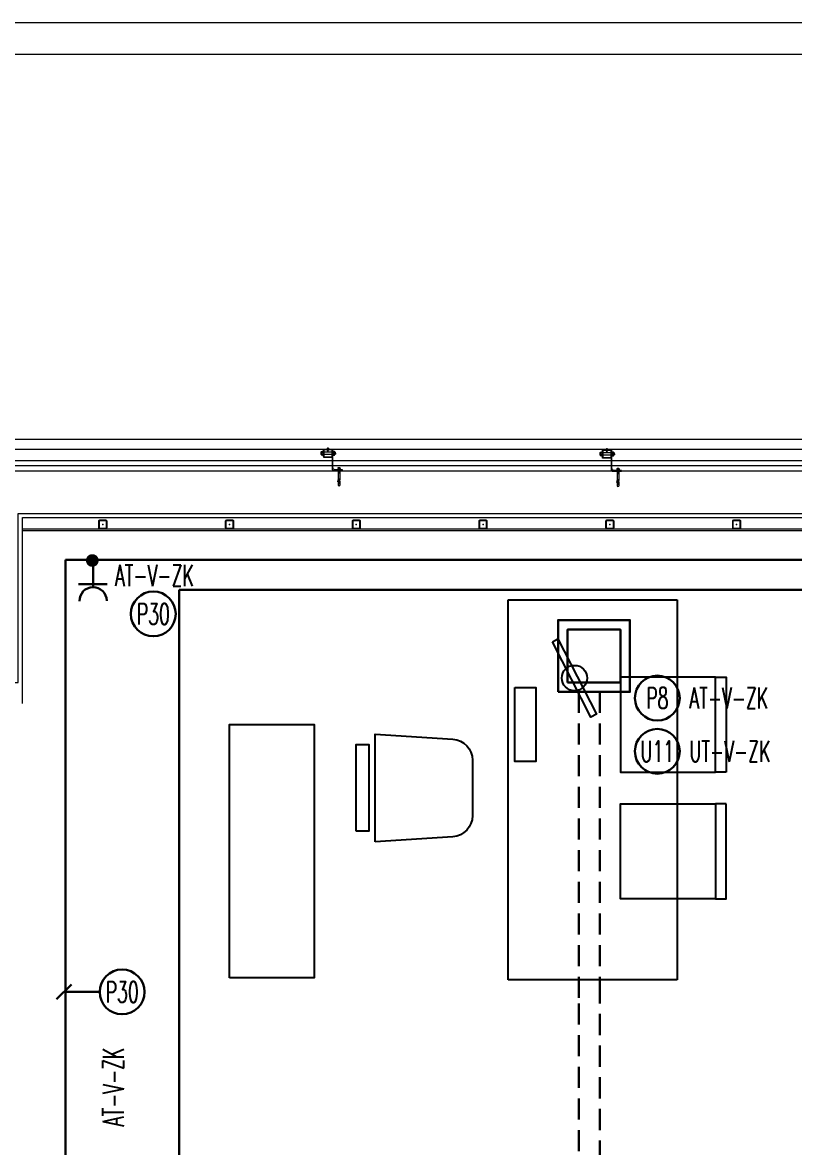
# Model space of a CAD drawing. Extents: x -1439 to 34962, y -872 to 8330.
# Drawn here: x 4483 to 4848, y 3672 to 4205 of the extents above; entities that cross this region are included whole.
import ezdxf
from ezdxf.enums import TextEntityAlignment as Align

# ---------------------------------------------------------------- set-up
doc = ezdxf.new("R2010")
doc.units = 0
doc.linetypes.add('HIDDEN', pattern=[0.375, 0.25, -0.125])
doc.layers.get('0').update_dxf_attribs({"color": 9, "lineweight": 9})
for name, color, linetype, lineweight in [('00', 9, 'Continuous', 9), ('05', 9, 'Continuous', 9), ('06D', 9, 'Continuous', 9), ('10', 9, 'Continuous', 9), ('10A', 9, 'Continuous', 9), ('11', 9, 'Continuous', 9), ('14', 9, 'Continuous', 9), ('33', 9, 'BATTING', 9), ('40A', 9, 'Continuous', 9), ('E-KABLO', 7, 'Continuous', 30), ('E-LINYE', 7, 'Continuous', 30), ('E-PRİZ', 7, 'Continuous', 30), ('E-YAZI', 7, 'Continuous', 30)]:
    doc.layers.add(name, color=color, linetype=linetype, lineweight=lineweight)
doc.styles.add('E-YAZI', font='txttw.shx')
doc.linetypes.add('BATTING', pattern='A,0.0001,-0.1,[134,ltypeshp.shx,S=0.1,R=0,X=-0.1,Y=0],-0.2,[134,ltypeshp.shx,S=0.1,R=180,X=0.1,Y=0],-0.1', length=0.4001)

# ---------------------------------------------------------------- blocks, each defined once
blk = doc.blocks.new('m-çalışma dolap modül')
at = {"lineweight": -3, "ltscale": 0.5}
blk.add_lwpolyline([(0, 40), (120, 40), (120, 0), (0, 0)], close=True, dxfattribs=at)
blk = doc.blocks.new('m-vw-sandalye-02')
at = {"lineweight": -3, "ltscale": 0.5}
for points in [[(-22.5, 0), (-22.5, -5), (22.5, -5), (22.5, 0)], [(-22.5, -5), (22.5, -5), (22.5, -50), (-22.5, -50)]]:
    blk.add_lwpolyline(points, close=True, dxfattribs=at)
blk = doc.blocks.new('m-vw-sandalye')
at = {"lineweight": -3, "ltscale": 0.5}
blk.add_lwpolyline([(-20.5, 0), (20.5, 0), (20.5, -6), (-20.5, -6)], close=True, dxfattribs=at)
blk.add_lwpolyline([(-25.5, -9), (25.5, -9), (23.11, -45.65, -0.395265), (13.13, -55), (-13.13, -55, -0.395265), (-23.11, -45.65)], format="xyb", close=True, dxfattribs=at)
blk = doc.blocks.new('m-vw-çalışma-p-01')
at = {"lineweight": -3, "ltscale": 0.5}
for p, q in [((11.93, 179.03), (91.93, 179.03)), ((11.93, -0.97), (11.93, 179.03)), ((91.93, 179.03), (91.93, -0.97)), ((91.93, -0.97), (11.93, -0.97))]:
    blk.add_line(p, q, dxfattribs=at)
for points in [[(32.8, 159.16), (35.47, 160.53), (53.74, 124.95), (51.08, 123.58)], [(15, 137.5), (25, 137.5), (25, 102.5), (15, 102.5)]]:
    blk.add_lwpolyline(points, close=True, dxfattribs=at)
blk.add_circle((43.27, 142.05), 6, dxfattribs=at)
at = {"lineweight": -3, "ltscale": 0.5, "xscale": -1, "rotation": 270}
blk.add_blockref('m-vw-sandalye-02', (115, 120), dxfattribs=at)
at = {"lineweight": -3, "rotation": 90}
blk.add_blockref('m-vw-sandalye', (-60, 90), dxfattribs=at)
at = {"lineweight": -3, "ltscale": 0.5, "rotation": 270}
blk.add_blockref('m-vw-sandalye-02', (115, 60), dxfattribs=at)
blk = doc.blocks.new('cxvxv')
for p, q in [((-21988.4, 8560.98, 0), (-21988.4, 8560.32, 0)), ((-21988.4, 8560.32, 0), (-21986.64, 8560.32, 0)), ((-21986.86, 8561.07, 0), (-21988.18, 8561.07, 0)), ((-21988.02, 8561.25, 0), (-21987.03, 8561.3, 0)), ((-21988.02, 8561.25, 0), (-21988, 8561.26, 0)), ((-21988, 8561.23, 0), (-21988.02, 8561.25, 0)), ((-21988.02, 8561.13, 0), (-21987.03, 8561.19, 0)), ((-21988.02, 8561.13, 0), (-21988, 8561.14, 0)), ((-21988, 8561.11, 0), (-21988.02, 8561.13, 0)), ((-21988.02, 8560.32, 0), (-21987.02, 8560.32, 0)), ((-21988.02, 8560.28, 0), (-21988.02, 8560.32, 0)), ((-21988.02, 8560.11, 0), (-21988.02, 8555.61, 0)), ((-21988, 8561.3, 0), (-21987.94, 8561.35, 0)), ((-21988, 8561.26, 0), (-21988, 8561.3, 0)), ((-21988, 8561.14, 0), (-21988, 8561.23, 0)), ((-21988, 8561.07, 0), (-21988, 8561.11, 0)), ((-21987.96, 8560.98, 0), (-21987.96, 8560.32, 0)), ((-21987.54, 8561.35, 0), (-21987.94, 8561.35, 0)), ((-21987.7, 8561.05, 0), (-21987.7, 8561.08, 0)), ((-21987.7, 8561.07, 0), (-21987.7, 8561.07, 0)), ((-21987.54, 8561.35, 0), (-21987.1, 8561.35, 0)), ((-21987.03, 8561.3, 0), (-21987.1, 8561.35, 0)), ((-21987.08, 8560.64, 0), (-21987.08, 8560.98, 0)), ((-21987.08, 8560.64, 0), (-21987.08, 8560.32, 0)), ((-21987.06, 8560.32, 0), (-21987.06, 8560.28, 0)), ((-21987.06, 8555.61, 0), (-21987.06, 8560.11, 0)), ((-21987.05, 8561.32, 0), (-21987.03, 8561.3, 0)), ((-21987.03, 8561.3, 0), (-21987.05, 8561.28, 0)), ((-21987.03, 8561.3, 0), (-21987.05, 8561.29, 0)), ((-21987.05, 8561.28, 0), (-21987.05, 8561.2, 0)), ((-21987.05, 8561.2, 0), (-21987.03, 8561.19, 0)), ((-21987.03, 8561.19, 0), (-21987.05, 8561.17, 0)), ((-21987.05, 8561.17, 0), (-21987.05, 8561.08, 0)), ((-21987.05, 8561.08, 0), (-21987.03, 8561.07, 0)), ((-21987.02, 8560.32, 0), (-21987.02, 8560.28, 0)), ((-21987.02, 8555.61, 0), (-21987.02, 8560.11, 0)), ((-21986.64, 8560.32, 0), (-21986.64, 8560.98, 0)), ((-21988.4, 8555.4, 0), (-21986.64, 8555.4, 0)), ((-21988.4, 8554.74, 0), (-21988.4, 8555.4, 0)), ((-21986.86, 8554.65, 0), (-21988.17, 8554.65, 0)), ((-21988.02, 8555.44, 0), (-21988.02, 8555.4, 0)), ((-21988.02, 8555.4, 0), (-21987.02, 8555.4, 0)), ((-21987.96, 8554.74, 0), (-21987.96, 8555.4, 0)), ((-21987.08, 8555.08, 0), (-21987.08, 8555.4, 0)), ((-21987.08, 8555.08, 0), (-21987.08, 8554.74, 0)), ((-21987.06, 8555.4, 0), (-21987.06, 8555.44, 0)), ((-21987.02, 8555.4, 0), (-21987.02, 8555.44, 0)), ((-21986.64, 8555.4, 0), (-21986.64, 8554.74, 0))]:
    blk.add_line(p, q)
at = {"elevation": 0}
for points in [[(-21986.3, 8560.11), (-21988.7, 8560.11), (-21988.7, 8560.28), (-21986.3, 8560.28)], [(-21986.3, 8555.61), (-21988.7, 8555.61), (-21988.7, 8555.44), (-21986.3, 8555.44)]]:
    blk.add_lwpolyline(points, close=True, dxfattribs=at)
for points in [[(-21987.98, 8560.28), (-21987.98, 8560.32)], [(-21987.98, 8560.11), (-21987.98, 8555.61)], [(-21987.98, 8555.44), (-21987.98, 8555.4)]]:
    blk.add_lwpolyline(points, dxfattribs=at)
for centre, radius, start, end in [((-21988.18, 8560.75, 0), 0.315, 45.8497, 134.1503), ((-21987.52, 8559.95, 0), 1.12, 66.8701, 113.1299), ((-21987.52, 8559.95, 0), 1.12, 66.8701, 113.1299), ((-21986.86, 8560.76, 0), 0.313, 45.449, 134.551), ((-21988.18, 8554.97, 0), 0.315, 225.8497, 314.1503), ((-21987.52, 8555.77, 0), 1.12, 246.8701, 293.1299), ((-21987.52, 8555.77, 0), 1.12, 246.8701, 293.1299), ((-21986.86, 8554.96, 0), 0.313, 225.449, 314.551)]:
    blk.add_arc(centre, radius, start, end)
blk = doc.blocks.new('VIDA')
for p, q in [((-18072, 6523.9), (-18071.9, 6524)), ((-18071.9, 6523.8), (-18072, 6523.9)), ((-18071.9, 6524), (-18070.1, 6524.7)), ((-18069.6, 6522.9), (-18071.9, 6523.8)), ((-18069.7, 6524.9), (-18070.6, 6523.2)), ((-18070.6, 6523.2), (-18070.1, 6524.7)), ((-18070.1, 6524.7), (-18069.9, 6525.1)), ((-18069.9, 6525.1), (-18070.1, 6524.1)), ((-18070.1, 6524.1), (-18070, 6524.3)), ((-18070, 6524.3), (-18069.8, 6525.1)), ((-18069.9, 6525.1), (-18069.8, 6525.1)), ((-18069.8, 6525.1), (-18069.7, 6524.9)), ((-18069.7, 6524.9), (-18069.3, 6525)), ((-18069.6, 6522.8), (-18069.1, 6525)), ((-18069.6, 6522.8), (-18069.6, 6522.9)), ((-18069.4, 6522.4), (-18069.6, 6522.8)), ((-18068.9, 6525.3), (-18069.4, 6522.4)), ((-18069.3, 6522.4), (-18069.4, 6522.4)), ((-18069.3, 6522.4), (-18068.9, 6525.3)), ((-18069.3, 6525), (-18069.1, 6525)), ((-18069.1, 6522.8), (-18069.3, 6522.4)), ((-18069.1, 6525), (-18068.9, 6525.3)), ((-18068.7, 6522.8), (-18069.1, 6522.8)), ((-18068.9, 6525.3), (-18068.9, 6525.3)), ((-18068.9, 6525.3), (-18068.7, 6525)), ((-18068.7, 6522.8), (-18068.2, 6525)), ((-18068.7, 6525), (-18068.2, 6525)), ((-18068.5, 6522.4), (-18068.7, 6522.8)), ((-18068, 6525.3), (-18068.5, 6522.4)), ((-18068.4, 6522.4), (-18068.5, 6522.4)), ((-18068.4, 6522.4), (-18067.9, 6525.3)), ((-18068.2, 6522.8), (-18068.4, 6522.4)), ((-18068.2, 6522.8), (-18068.4, 6522.4)), ((-18068.2, 6525), (-18068, 6525.3)), ((-18067.7, 6525), (-18068.2, 6522.8)), ((-18067.7, 6522.8), (-18068.2, 6522.8)), ((-18067.9, 6525.3), (-18068, 6525.3)), ((-18067.9, 6525.3), (-18067.7, 6525)), ((-18067.7, 6522.8), (-18067.2, 6525)), ((-18067.7, 6525), (-18067.2, 6525)), ((-18067.5, 6522.4), (-18067.7, 6522.8)), ((-18067, 6525.3), (-18067.5, 6522.4)), ((-18067.4, 6522.4), (-18067.5, 6522.4)), ((-18067.4, 6522.4), (-18066.9, 6525.3)), ((-18067.2, 6522.8), (-18067.4, 6522.4)), ((-18067.2, 6522.8), (-18067.4, 6522.4)), ((-18067.2, 6525), (-18067, 6525.3)), ((-18066.7, 6525), (-18067.2, 6522.8)), ((-18066.7, 6522.8), (-18067.2, 6522.8)), ((-18066.9, 6525.3), (-18067, 6525.3)), ((-18066.9, 6525.3), (-18066.7, 6525)), ((-18066.3, 6525), (-18066.7, 6525)), ((-18066.7, 6522.8), (-18066.3, 6525)), ((-18066.5, 6522.4), (-18066.7, 6522.8)), ((-18066.1, 6525.3), (-18066.5, 6522.4)), ((-18066.5, 6522.4), (-18066, 6525.3)), ((-18066.3, 6522.8), (-18066.5, 6522.4)), ((-18066.3, 6522.8), (-18066.5, 6522.4)), ((-18066.5, 6522.4), (-18066.5, 6522.4)), ((-18066.3, 6525), (-18066.1, 6525.3)), ((-18065.8, 6525), (-18066.3, 6522.8)), ((-18066.3, 6522.8), (-18065.8, 6522.8)), ((-18066, 6525.3), (-18066.1, 6525.3)), ((-18066, 6525.3), (-18065.8, 6525)), ((-18065.8, 6522.8), (-18065.3, 6525)), ((-18065.8, 6525), (-18065.3, 6525)), ((-18065.6, 6522.4), (-18065.8, 6522.8)), ((-18065.1, 6525.3), (-18065.6, 6522.4)), ((-18065.5, 6522.4), (-18065.6, 6522.4)), ((-18065.5, 6522.4), (-18065, 6525.3)), ((-18065.3, 6522.8), (-18065.5, 6522.4)), ((-18065.3, 6522.8), (-18065.5, 6522.4)), ((-18065.3, 6525), (-18065.1, 6525.3)), ((-18064.8, 6525), (-18065.3, 6522.8)), ((-18064.8, 6522.8), (-18065.3, 6522.8)), ((-18065.1, 6525.3), (-18065, 6525.3)), ((-18065, 6525.3), (-18064.8, 6525)), ((-18064.8, 6525), (-18064.3, 6525)), ((-18064.8, 6522.8), (-18064.3, 6525)), ((-18064.6, 6522.4), (-18064.8, 6522.8)), ((-18064.1, 6525.3), (-18064.6, 6522.4)), ((-18064.5, 6522.4), (-18064.6, 6522.4)), ((-18064.5, 6522.4), (-18064, 6525.3)), ((-18064.3, 6522.8), (-18064.5, 6522.4)), ((-18064.3, 6522.8), (-18064.5, 6522.4)), ((-18064.3, 6525), (-18064.1, 6525.3)), ((-18063.8, 6525), (-18064.3, 6522.8)), ((-18063.8, 6522.8), (-18064.3, 6522.8)), ((-18064, 6525.3), (-18064.1, 6525.3)), ((-18064, 6525.3), (-18063.8, 6525)), ((-18063.8, 6522.8), (-18062, 6525)), ((-18062, 6525), (-18063.8, 6525)), ((-18063.6, 6522.4), (-18063.8, 6522.8)), ((-18063.6, 6522.4), (-18061.7, 6525.3)), ((-18061.8, 6525.3), (-18063.6, 6522.4)), ((-18062, 6522.8), (-18063.6, 6522.4)), ((-18062, 6522.8), (-18063.6, 6522.4)), ((-18063.6, 6522.4), (-18063.6, 6522.4)), ((-18061.5, 6525), (-18063.4, 6522.8)), ((-18063.4, 6522.8), (-18061.5, 6522.8)), ((-18061.7, 6525.3), (-18063.2, 6525.3)), ((-18062.7, 6522.4), (-18061.5, 6522.8)), ((-18062.6, 6522.4), (-18062.1, 6525.3)), ((-18062.4, 6522.8), (-18062.6, 6522.4)), ((-18062.4, 6522.8), (-18062.6, 6522.4)), ((-18062.6, 6522.4), (-18061.3, 6522.4)), ((-18062.4, 6525), (-18062.2, 6525.3)), ((-18061.5, 6525), (-18062.4, 6525)), ((-18061.5, 6522.8), (-18062.4, 6525)), ((-18061.9, 6525), (-18062.4, 6522.8)), ((-18061.9, 6522.8), (-18062.4, 6522.8)), ((-18062.2, 6525.3), (-18062.1, 6525.3)), ((-18062.2, 6525.3), (-18061.3, 6522.4)), ((-18062.1, 6525.3), (-18061.9, 6525)), ((-18062, 6525), (-18061.8, 6525.3)), ((-18061.9, 6525), (-18061.4, 6525)), ((-18061.9, 6522.8), (-18061.4, 6525)), ((-18061.7, 6522.4), (-18061.9, 6522.8)), ((-18061.2, 6525.3), (-18061.7, 6522.4)), ((-18061.7, 6525.3), (-18061.5, 6525)), ((-18061.6, 6522.4), (-18061.7, 6522.4)), ((-18061.6, 6522.4), (-18061.2, 6525.3)), ((-18061.4, 6522.8), (-18061.6, 6522.4)), ((-18061.4, 6522.8), (-18061.6, 6522.4)), ((-18061.4, 6525), (-18061.2, 6525.3)), ((-18061, 6525), (-18061.4, 6522.8)), ((-18060.9, 6522.8), (-18061.4, 6522.8)), ((-18061.2, 6525.3), (-18061, 6525)), ((-18061.2, 6525.3), (-18061.2, 6525.3)), ((-18061, 6525), (-18060.5, 6525)), ((-18060.9, 6522.8), (-18060.5, 6525)), ((-18060.7, 6522.4), (-18060.9, 6522.8)), ((-18060.7, 6522.4), (-18060.2, 6525.3)), ((-18060.3, 6525.3), (-18060.7, 6522.4)), ((-18060.5, 6522.8), (-18060.7, 6522.4)), ((-18060.5, 6522.8), (-18060.7, 6522.4)), ((-18060.7, 6522.4), (-18060.7, 6522.4)), ((-18060.5, 6525), (-18060.3, 6525.3)), ((-18060, 6525), (-18060.5, 6522.8)), ((-18060.5, 6522.8), (-18060, 6522.8)), ((-18060.3, 6525.3), (-18060.2, 6525.3)), ((-18060.2, 6525.3), (-18060, 6525)), ((-18060, 6525), (-18059.5, 6525)), ((-18060, 6522.8), (-18059.5, 6525)), ((-18059.8, 6522.4), (-18060, 6522.8)), ((-18059.3, 6525.3), (-18059.8, 6522.4)), ((-18059.7, 6522.4), (-18059.8, 6522.4)), ((-18059.7, 6522.4), (-18059.2, 6525.3)), ((-18059.5, 6522.8), (-18059.7, 6522.4)), ((-18059.5, 6522.8), (-18059.7, 6522.4)), ((-18059.5, 6525), (-18059.3, 6525.3)), ((-18059.2, 6524), (-18059.5, 6522.8)), ((-18059.5, 6522.8), (-18059.2, 6522.8)), ((-18059.3, 6525.3), (-18059.2, 6525.3)), ((-18058.1, 6526.6), (-18059.2, 6526.6)), ((-18059.2, 6521.2), (-18059.2, 6526.6)), ((-18058.1, 6521.2), (-18059.2, 6521.2))]:
    blk.add_line(p, q)
for points in [[(-18068.7, 6525), (-18069.1, 6522.8)], [(-18057.2, 6524.3), (-18057.5, 6524), (-18057.5, 6523.8), (-18057.2, 6523.5)]]:
    blk.add_lwpolyline(points)
for centre, start, end in [((-18062.4, 6523.6), 7.5095, 35.2427), ((-18062.4, 6524.2), 324.7573, 352.4905)]:
    blk.add_arc(centre, 5.21, start, end)
blk = doc.blocks.new('çelik dübel')
at = {"ltscale": 7}
for p, q in [((-87.2, -2), (-85, 2)), ((-85, -6), (-85, 2)), ((-68, 2), (-85, 2)), ((-75, -6), (-75, 2)), ((-70, -6), (-70, 2)), ((-68, 3), (-58, 2)), ((-68, -7), (-68, 3)), ((-58, -6), (-58, 2)), ((-8.5, 2), (-58, 2)), ((-53, 1.5), (-58, 1.5)), ((-53, -6), (-53, 2)), ((-25, -6), (-25, 2)), ((-25, -6), (-23.9, 2)), ((-23, -6), (-21.9, 2)), ((-21, -6), (-19.9, 2)), ((-19, -6), (-17.9, 2)), ((-17, -6), (-15.9, 2)), ((-85, -6), (-87.2, -2)), ((-68, -6), (-85, -6)), ((-68, -7), (-58, -6)), ((-53, -5.5), (-58, -5.5)), ((-8.5, -6), (-58, -6))]:
    blk.add_line(p, q, dxfattribs=at)
for p, q in [((-15, -6), (-13.9, 2)), ((-13, -6), (-11.9, 2)), ((-11, -6), (-10, 1.1)), ((-10, -9), (-10, 5)), ((-9, 5), (-10, 5)), ((-10, 3), (-10, 5)), ((-9, -9), (-9, 5)), ((-8.5, 2), (-8.5, 3)), ((-8.5, -4), (-8.5, 0)), ((-5, 4), (-7.5, 4)), ((-5, 1), (-7.5, 1)), ((-4, 2), (-4, 3)), ((-1, 2), (-4, 2)), ((-4, -4), (-4, 0)), ((-3, -6), (-1.9, 2)), ((-1, -6), (0, 1.1)), ((0, -5), (0, 1)), ((-10, -7), (-10, -9.1)), ((-9, -9), (-10, -9)), ((-8.5, -6), (-8.5, -7)), ((-5, -5), (-7.5, -5)), ((-5, -8), (-7.5, -8)), ((-4, -6), (-4, -7)), ((-1, -6), (-4, -6))]:
    blk.add_line(p, q)
for points in [[(-68, 0.6), (-67.4, 0.4), (-67, 0.1), (-66.6, -0.3), (-66.2, -0.8), (-65.9, -1.3), (-65.7, -1.9), (-65.4, -2.3), (-65.2, -2.8), (-65, -3.1), (-64.8, -3.3), (-64.6, -3.5), (-64.4, -3.6), (-64.2, -3.5), (-63.9, -3.5), (-63.7, -3.3), (-63.5, -3.1), (-63.2, -2.9), (-62.9, -2.6), (-62.7, -2.3), (-62.4, -2), (-62.1, -1.7), (-61.9, -1.4), (-61.6, -1.1), (-61.4, -0.9), (-61.2, -0.7), (-61, -0.6), (-60.8, -0.5), (-60.6, -0.5), (-60.4, -0.5), (-60.3, -0.7), (-60.1, -0.9), (-59.9, -1.1), (-59.8, -1.5), (-59.6, -1.9), (-59.4, -2.3), (-59.2, -2.7), (-58.9, -3), (-58.7, -3.3), (-58.4, -3.5), (-58, -3.5)], [(-68, -0.5), (-68, -0.5), (-67.9, -0.5), (-67.9, -0.5), (-67.8, -0.5), (-67.8, -0.6), (-67.7, -0.6), (-67.7, -0.6), (-67.6, -0.7), (-67.6, -0.7), (-67.6, -0.8), (-67.5, -0.8), (-67.5, -0.8), (-67.5, -0.9), (-67.4, -0.9), (-67.4, -0.9), (-67.3, -1), (-67.3, -1), (-67.3, -1.1), (-67.2, -1.1), (-67.2, -1.2), (-67.2, -1.2), (-67.1, -1.3), (-67.1, -1.3), (-67.1, -1.4), (-67, -1.4), (-67, -1.5), (-67, -1.5), (-66.9, -1.6), (-66.9, -1.6), (-66.9, -1.7), (-66.9, -1.7), (-66.8, -1.8), (-66.8, -1.9), (-66.8, -1.9), (-66.7, -2), (-66.7, -2), (-66.7, -2.1), (-66.6, -2.2), (-66.6, -2.2), (-66.6, -2.3), (-66.6, -2.3), (-66.5, -2.4), (-66.5, -2.5), (-66.5, -2.5), (-66.4, -2.6), (-66.4, -2.7), (-66.4, -2.7), (-66.3, -2.8), (-66.3, -2.8), (-66.3, -2.9), (-66.3, -3), (-66.2, -3), (-66.2, -3.1), (-66.2, -3.1), (-66.1, -3.2), (-66.1, -3.2), (-66.1, -3.3), (-66, -3.4), (-66, -3.4), (-66, -3.5), (-65.9, -3.5), (-65.9, -3.6), (-65.9, -3.6), (-65.8, -3.7), (-65.8, -3.7), (-65.7, -3.8), (-65.7, -3.8), (-65.7, -3.9), (-65.6, -3.9), (-65.6, -4), (-65.5, -4), (-65.5, -4.1), (-65.4, -4.1), (-65.4, -4.1), (-65.3, -4.2), (-65.3, -4.2), (-65.2, -4.3), (-65.2, -4.3), (-65.1, -4.3), (-65, -4.4), (-65, -4.4), (-64.9, -4.4), (-64.9, -4.4), (-64.8, -4.5), (-64.7, -4.5), (-64.7, -4.5), (-64.6, -4.5), (-64.5, -4.5), (-64.5, -4.5), (-64.4, -4.5), (-64.3, -4.5), (-64.3, -4.5), (-64.2, -4.5), (-64.1, -4.5), (-64.1, -4.5), (-64, -4.5), (-64, -4.5), (-63.9, -4.5), (-63.8, -4.5), (-63.8, -4.5), (-63.7, -4.4), (-63.7, -4.4), (-63.6, -4.4), (-63.6, -4.4), (-63.5, -4.4), (-63.4, -4.3), (-63.4, -4.3), (-63.3, -4.3), (-63.3, -4.3), (-63.3, -4.2), (-63.2, -4.2), (-63.2, -4.2), (-63.1, -4.1), (-63.1, -4.1), (-63, -4.1), (-63, -4), (-62.9, -4), (-62.9, -4), (-62.9, -3.9), (-62.8, -3.9), (-62.8, -3.9), (-62.7, -3.8), (-62.7, -3.8), (-62.7, -3.8), (-62.6, -3.7), (-62.6, -3.7), (-62.5, -3.6), (-62.5, -3.6), (-62.5, -3.6), (-62.4, -3.5), (-62.4, -3.5), (-62.4, -3.5), (-62.3, -3.4), (-62.3, -3.4), (-62.2, -3.3), (-62.2, -3.3), (-62.2, -3.3), (-62.1, -3.2), (-62.1, -3.2), (-62.1, -3.1), (-62, -3.1), (-62, -3.1), (-62, -3), (-61.9, -3), (-61.9, -2.9), (-61.9, -2.9), (-61.8, -2.9), (-61.8, -2.8), (-61.7, -2.8), (-61.7, -2.7), (-61.7, -2.7), (-61.6, -2.6), (-61.6, -2.6), (-61.6, -2.6), (-61.5, -2.5), (-61.5, -2.5), (-61.5, -2.5), (-61.4, -2.4), (-61.4, -2.4), (-61.4, -2.3), (-61.3, -2.3), (-61.3, -2.3), (-61.3, -2.2), (-61.3, -2.2), (-61.2, -2.2), (-61.2, -2.1), (-61.2, -2.1), (-61.1, -2), (-61.1, -2), (-61.1, -2), (-61, -1.9), (-61, -1.9), (-61, -1.9), (-61, -1.9), (-60.9, -1.8), (-60.9, -1.8), (-60.9, -1.8), (-60.9, -1.8), (-60.9, -1.8), (-60.9, -1.7), (-60.8, -1.7), (-60.8, -1.7), (-60.8, -1.7), (-60.8, -1.7), (-60.8, -1.7), (-60.8, -1.8), (-60.7, -1.8), (-60.7, -1.8), (-60.7, -1.8), (-60.7, -1.9), (-60.7, -1.9), (-60.7, -1.9), (-60.6, -2), (-60.6, -2), (-60.6, -2.1), (-60.6, -2.1), (-60.6, -2.1), (-60.5, -2.2), (-60.5, -2.2), (-60.5, -2.3), (-60.5, -2.3), (-60.4, -2.4), (-60.4, -2.5), (-60.4, -2.5), (-60.4, -2.6), (-60.3, -2.6), (-60.3, -2.7), (-60.3, -2.7), (-60.3, -2.8), (-60.2, -2.8), (-60.2, -2.9), (-60.2, -3), (-60.1, -3), (-60.1, -3.1), (-60.1, -3.1), (-60, -3.2), (-60, -3.2), (-59.9, -3.3), (-59.9, -3.4), (-59.9, -3.4), (-59.8, -3.5), (-59.8, -3.5), (-59.7, -3.6), (-59.7, -3.6), (-59.6, -3.7), (-59.6, -3.8), (-59.5, -3.8), (-59.5, -3.9), (-59.4, -3.9), (-59.3, -4), (-59.3, -4), (-59.2, -4.1), (-59.1, -4.2), (-59, -4.2), (-58.9, -4.3), (-58.8, -4.3), (-58.6, -4.4), (-58.4, -4.4), (-58.2, -4.5), (-58, -4.5)]]:
    blk.add_lwpolyline(points)
for centre, start, end in [((-7.5, 3), 90, 180), ((-7.5, 2), 180, 270), ((-7.5, 0), 90, 180), ((-5, 3), 0, 90), ((-5, 2), 270, 0), ((-5, 0), 0, 90), ((-1, 1), 0, 90), ((-7.5, -4), 180, 270), ((-7.5, -6), 90, 180), ((-7.5, -7), 180, 270), ((-5, -4), 270, 0), ((-5, -6), 0, 90), ((-5, -7), 270, 0), ((-1, -5), 270, 0)]:
    blk.add_arc(centre, 1, start, end)
blk = doc.blocks.new('kjdol')
at = {"elevation": -249.79}
for points in [[(77397.97, 60089.9), (77397.97, 60085.9), (77393.97, 60085.9), (77393.97, 60089.9)], [(77397.77, 60089.7), (77397.77, 60086.1), (77394.17, 60086.1), (77394.17, 60089.7)]]:
    blk.add_lwpolyline(points, close=True, dxfattribs=at)
at = {"ltscale": 10, "elevation": -278.89}
blk.add_lwpolyline([(77394.12, 60089.89), (77403.28, 60089.89, 0.460237), (77404.18, 60090.79), (77404.18, 60094.89), (77403.78, 60094.89), (77403.78, 60091.29, -0.414214), (77402.78, 60090.29), (77394.12, 60090.29)], format="xyb", close=True, dxfattribs=at)
blk.add_blockref('cxvxv', (99383.5, 51530.11, -249.79))
at = {"extrusion": (0, 0, -1), "xscale": 0.1000000000058208, "yscale": 0.1000000000058208, "zscale": -0.0999999999999091}
blk.add_blockref('çelik dübel', (-77402.74, 60093.36, 459.25), dxfattribs=at)
at = {"xscale": 0.1000000000058208, "yscale": 0.1000000000058208, "zscale": 0.1000000000058208, "rotation": 180}
blk.add_blockref('VIDA', (75587.75, 60740.29, -249.79), dxfattribs=at)
blk = doc.blocks.new('Prf-40x40')
for points in [[(1.5, -2), (-1.5, -2, -0.414214), (-2, -1.5), (-2, 1.5, -0.414214), (-1.5, 2), (1.5, 2, -0.414214), (2, 1.5), (2, -1.5, -0.414214)], [(1.5, -1.7), (-1.5, -1.7, -0.414214), (-1.7, -1.5), (-1.7, 1.5, -0.414214), (-1.5, 1.7), (1.5, 1.7, -0.414214), (1.7, 1.5), (1.7, -1.5, -0.414214)]]:
    blk.add_lwpolyline(points, format="xyb", close=True)
blk.add_point((0, 0))
blk = doc.blocks.new('E-DÖŞEME BUAT')
at = {"layer": 'E-YAZI', "color": 3}
blk.add_lwpolyline([(-34, 34), (0, 34), (0, 0), (-34, 0)], close=True, dxfattribs=at)
at = {"layer": 'E-YAZI', "color": 5}
blk.add_lwpolyline([(-29.5, 29.5), (-4.5, 29.5), (-4.5, 4.5), (-29.5, 4.5)], close=True, dxfattribs=at)
blk = doc.blocks.new('100_PRİZ')
at = {"layer": 'E-PRİZ', "color": 4}
for p, q in [((-1.223, 2.136), (1.279, 2.136)), ((0, 2.4), (0, 0))]:
    blk.add_line(p, q, dxfattribs=at)
blk.add_arc((0, 3.6), 1.2, 180.75513, 0.75513, dxfattribs=at)

msp = doc.modelspace()

# ---------------------------------------------------------------- linework, layer by layer
at = {"layer": '00'}
for points in [[(4765.84, 3992.5), (4765.84, 3992.5), (4460.84, 3992.5), (4460.84, 3977.5), (4460.84, 3977.5), (4460.84, 3892.5), (4480.84, 3892.5), (4480.84, 3972.5)], [(4765.84, 3972.5), (5300.84, 3972.5), (5300.84, 3992.5), (4765.84, 3992.5), (4765.84, 3992.5)], [(4480.84, 3972.5), (4765.84, 3972.5), (4765.84, 3972.5)]]:
    msp.add_lwpolyline(points, dxfattribs=at)
at = {"layer": '06D'}
msp.add_lwpolyline([(4323.34, 3897.5), (4455.84, 3897.5), (4455.84, 3997.5), (4915.84, 3997.5)], dxfattribs=at)
at = {"layer": '10A'}
for points in [[(4761.14, 4007.5), (4454.74, 4007.5), (4454.74, 4003), (4761.14, 4003)], [(4761.14, 4003), (5297.56, 4003), (5297.56, 4007.5), (4761.14, 4007.5)]]:
    msp.add_lwpolyline(points, dxfattribs=at)
at = {"layer": '11'}
msp.add_lwpolyline([(4482.84, 3964.26), (4482.84, 3965.26), (5302.84, 3965.26), (5302.84, 3964.26)], close=True, dxfattribs=at)
at = {"layer": '14'}
msp.add_lwpolyline([(4482.84, 3882.5), (4482.84, 3970.5), (5302.84, 3970.5), (5302.84, 3970.5)], dxfattribs=at)
at = {"layer": '33', "ltscale": 0.2}
msp.add_lwpolyline([(4915.84, 3995), (4458.34, 3995), (4458.34, 3895), (4323.34, 3895)], dxfattribs=at)
at = {"layer": '40A'}
for points in [[(6995, 0), (0, 0), (0, 4205), (6995, 4205)], [(80, 4190), (6455.06, 4190), (6455.06, 15), (80, 15)]]:
    msp.add_lwpolyline(points, close=True, dxfattribs=at)
at = {"layer": 'E-KABLO', "color": 6, "ltscale": 40}
for p, q in [((4869.04, 3950.44), (4503.15, 3950.44)), ((4503.15, 3926.26), (4503.15, 3950.44)), ((4503.15, 3168.44), (4503.15, 3926.26))]:
    msp.add_line(p, q, dxfattribs=at)
at = {"layer": 'E-KABLO', "color": 4, "ltscale": 40}
for p, q in [((4556.93, 3936.27), (4556.93, 2896.16)), ((4944.11, 3936.27), (4556.93, 3936.27))]:
    msp.add_line(p, q, dxfattribs=at)
at = {"layer": 'E-KABLO', "color": 6, "linetype": 'HIDDEN', "ltscale": 40}
for p, q in [((4746.15, 3888), (4746.15, 3740.44)), ((4746.15, 3740.44), (4746.15, 3642))]:
    msp.add_line(p, q, dxfattribs=at)
at = {"layer": 'E-KABLO', "color": 4, "linetype": 'HIDDEN', "ltscale": 40}
for p, q in [((4756.15, 3888), (4756.15, 3750.44)), ((4756.15, 3750.44), (4756.15, 3642))]:
    msp.add_line(p, q, dxfattribs=at)
at = {"layer": 'E-KABLO', "color": 4, "linetype": 'Continuous', "const_width": 3}
msp.add_lwpolyline([(4515.87, 3948.7, -1), (4515.87, 3951.7, -1)], format="xyb", close=True, dxfattribs=at)
at = {"layer": 'E-KABLO', "color": 7, "linetype": 'Continuous'}
for centre in [(4544.74, 3924.9), (4783.32, 3885.05), (4783.32, 3859.83), (4529.99, 3745.88)]:
    msp.add_circle(centre, 10.61, dxfattribs=at)
at = {"layer": 'E-LINYE', "color": 7, "linetype": 'Continuous'}
for p, q in [((4506.07, 3749.45), (4498.96, 3742.42)), ((4518.74, 3745.94), (4502.51, 3745.94))]:
    msp.add_line(p, q, dxfattribs=at)

# ---------------------------------------------------------------- block references
at = {"layer": '05', "lineweight": -3}
msp.add_blockref('m-vw-çalışma-p-01', (4700.84, 3752.5), dxfattribs=at)
at = {"layer": '05', "lineweight": -3, "rotation": 90}
msp.add_blockref('m-çalışma dolap modül', (4620.84, 3752.5), dxfattribs=at)
at = {"layer": '10', "rotation": 270}
for p in [(-55460.51, 81396.97, 249.79), (-55328.45, 81396.67, 249.79)]:
    msp.add_blockref('kjdol', p, dxfattribs=at)
at = {"layer": '10', "xscale": -1}
for p in [(4520.84, 3967.26), (4580.84, 3967.26), (4640.84, 3967.26), (4700.84, 3967.26), (4760.84, 3967.26), (4820.84, 3967.26)]:
    msp.add_blockref('Prf-40x40', p, dxfattribs=at)
at = {"layer": 'E-PRİZ', "xscale": 5.399999999999999, "yscale": 5.399999999999999, "zscale": 5.399999999999999, "rotation": 179.9999999999999}
msp.add_blockref('100_PRİZ', (4516.26, 3950.52), dxfattribs=at)
at = {"layer": 'E-YAZI', "color": 1, "xscale": -1, "rotation": 180}
msp.add_blockref('E-DÖŞEME BUAT', (4770.34, 3922), dxfattribs=at)

# ---------------------------------------------------------------- texts
at = {"layer": 'E-KABLO', "color": 3, "linetype": 'Continuous', "style": 'E-YAZI', "width": 0.6}
for s, p in [('P30', (4544.74, 3924.9)), ('P8', (4783.32, 3885.05)), ('U11', (4783.32, 3859.83)), ('P30', (4529.99, 3745.88))]:
    msp.add_text(s, height=10, dxfattribs=at).set_placement(p, align=Align.MIDDLE_CENTER)
at = {"layer": 'E-YAZI', "color": 3, "style": 'E-YAZI', "width": 0.6}
for s, p in [('AT-V-ZK', (4526.61, 3938.12, 0)), ('AT-V-ZK', (4798.5, 3880.05, 0)), ('UT-V-ZK', (4798.5, 3854.82, 0))]:
    msp.add_text(s, height=10, dxfattribs=at).set_placement(p)
msp.add_text('AT-V-ZK', height=10, rotation=90, dxfattribs=at).set_placement((4530.84, 3682.27))

doc.saveas('drawing.dxf')
